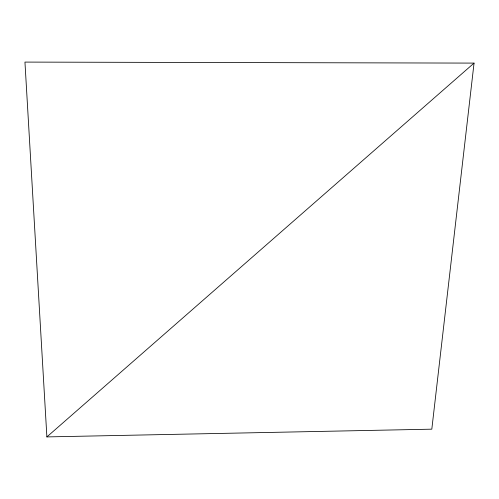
<?xml version="1.0" encoding="UTF-8"?>
<svg xmlns="http://www.w3.org/2000/svg" width="499" height="499" viewBox="0 0 499 499"><rect width="100%" height="100%" fill="white"/><g stroke="black" fill="none" stroke-linecap="round" stroke-linejoin="round"><path stroke-width="0.75" d="M474.05 63.099L431.816 429.171L46.887 436.912L24.95 62.088L474.05 63.099L46.887 436.912"/></g></svg>
